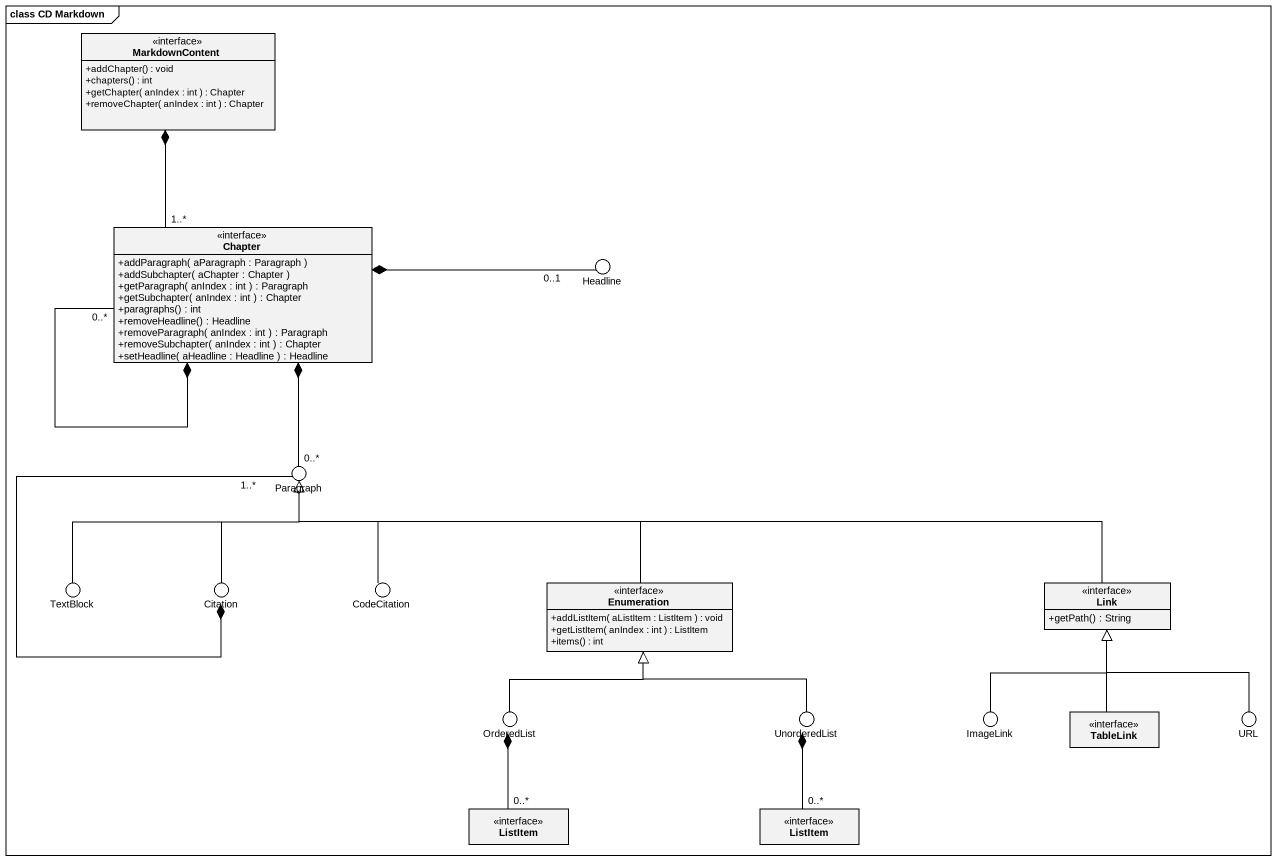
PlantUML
@startuml
mainframe class CD Markdown
allowmixing
hide circle
hide empty members
skinparam classAttributeIconSize 0
interface MarkdownContent {
  +addChapter() : void
  +chapters() : int
  +getChapter( anIndex : int ) : Chapter
  +removeChapter( anIndex : int ) : Chapter
}
interface Chapter {
  +addParagraph( aParagraph : Paragraph )
  +addSubchapter( aChapter : Chapter )
  +getParagraph( anIndex : int ) : Paragraph
  +getSubchapter( anIndex : int ) : Chapter
  +paragraphs() : int
  +removeHeadline() : Headline
  +removeParagraph( anIndex : int ) : Paragraph
  +removeSubchapter( anIndex : int ) : Chapter
  +setHeadline( aHeadline : Headline ) : Headline
}
() Headline
() Paragraph
() TextBlock
() Citation
() CodeCitation
interface Enumeration {
  +addListItem( aListItem : ListItem ) : void
  +getListItem( anIndex : int ) : ListItem
  +items() : int
}
interface Link {
  +getPath() : String
}
() OrderedList
() UnorderedList
() ImageLink
interface TableLink
() URL
interface ListItem
interface "ListItem" as ListItem_2
MarkdownContent *-- "1..*" Chapter
Chapter *-- "0..*" Chapter
Chapter *-right- "0..1" Headline
Chapter *-- "0..*" Paragraph
TextBlock -right-|> Paragraph
Citation -up-|> Paragraph
Citation *-up- "1..*" Paragraph
CodeCitation -up-|> Paragraph
Enumeration -left-|> Paragraph
Link -left-|> Paragraph
OrderedList -up-|> Enumeration
OrderedList *-- "0..*" ListItem
UnorderedList -up-|> Enumeration
UnorderedList *-- "0..*" ListItem_2
ImageLink -up-|> Link
TableLink -up-|> Link
URL -up-|> Link
@enduml
